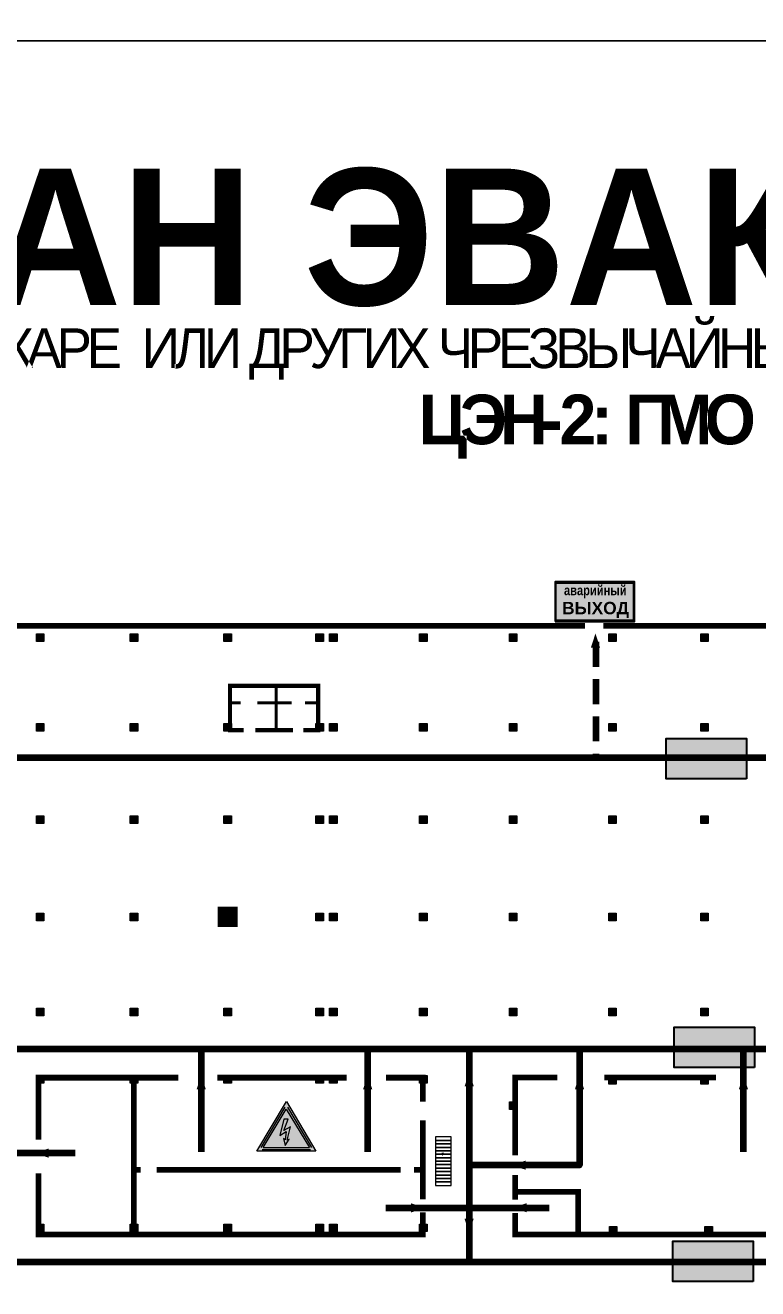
# Model space of a CAD drawing. Header units: millimetres. Extents: x 13810 to 67229, y 12374 to 21950.
# Drawn here: x 26882.8 to 27000.8, y 14346.4 to 14549.9 of the extents above; entities that cross this region are included whole.
import ezdxf

# ---------------------------------------------------------------- set-up
doc = ezdxf.new("R2010")
doc.units = ezdxf.units.MM
doc.linetypes.add('{ Wide Dash }', pattern=[12, 4, -2, 4, -2])
doc.layers.add('План_Штампы', color=7, linetype='Continuous')
doc.styles.add('обычный', font='arial.ttf')

# ---------------------------------------------------------------- blocks, each defined once
blk = doc.blocks.new('A$C32E8229D')
at = {"true_color": 0xffffff}
blk.add_hatch(color=7, dxfattribs=at).paths.add_polyline_path([(0, 0), (0, -8), (16, -8), (16, 0)])
h = blk.add_hatch(color=126)
h.paths.add_polyline_path([(0.2, -0.2), (15.8, -0.2), (15.8, -7.8), (0.2, -7.8)])
h.paths.add_polyline_path([(13.49, -2.05), (12.08, -2.05), (11.37, -2.63, 0.162397), (11.29, -2.84), (11.29, -3.63), (10.35, -3.63), (10.35, -4.05), (11.68, -4.05), (11.68, -3.48), (12.26, -4.28), (11.29, -5.1), (11.29, -6.78), (11.85, -6.78), (11.85, -5.44), (12.8, -4.64), (12.8, -5.94), (14.46, -5.94), (14.46, -5.39), (13.45, -5.39), (13.45, -3.97), (12.46, -2.59), (13.15, -2.59), (13.69, -3.34), (14.18, -3)], flags=16)
h.paths.add_polyline_path([(10.74, -1.82, 1), (11.8, -1.82, 1)], flags=16)
h.paths.add_polyline_path([(9.39, -3.59), (5.99, -3.59), (6.56, -3.03), (5.91, -3.03), (5.1, -3.83), (5.91, -4.64), (6.56, -4.64), (5.99, -4.09), (9.39, -4.09)], flags=16)
h.paths.add_polyline_path([(4.29, -1.08), (1.72, -1.08), (1.72, -6.6), (4.29, -6.6)], flags=16)
at = {"color": 126}
blk.add_lwpolyline([(16, -8), (0, -8), (0, 0), (16, 0)], close=True, dxfattribs=at)
blk = doc.blocks.new('A$C3E6D3DDE')
at = {"lineweight": 5}
h = blk.add_hatch(color=40, dxfattribs=at)
h.paths.add_polyline_path([(24.1, 1.45), (16.46, -11.35), (31.74, -11.35)])
h.paths.add_polyline_path([(24.09, -0.46), (30.03, -10.41), (18.14, -10.41)], flags=16)
h.paths.add_polyline_path([(24.54, -3.08), (23.41, -6.02), (25.13, -5.01), (24.33, -8.5), (24.82, -8.27), (23.79, -9.86), (23.4, -8.04), (23.8, -8.43), (24.04, -6.29), (22.39, -7.25), (23.44, -3.08)], flags=0)
h = blk.add_hatch(color=256, dxfattribs=at)
h.paths.add_polyline_path([(24.37, 0.03, 0.567511), (23.82, 0.03), (17.59, -10.4, 0.582454), (17.86, -10.88), (30.32, -10.88, 0.582149), (30.6, -10.4)])
h.paths.add_polyline_path([(24.09, -0.46), (18.14, -10.41), (30.03, -10.41)], flags=16)
h.paths.add_polyline_path([(24.54, -3.08), (23.41, -6.02), (25.13, -5.01), (24.33, -8.5), (24.82, -8.27), (23.79, -9.86), (23.4, -8.04), (23.8, -8.43), (24.04, -6.29), (22.39, -7.25), (23.44, -3.08)], flags=0)
h = blk.add_hatch(color=40, dxfattribs=at)
h.paths.add_polyline_path([(24.09, -0.46), (18.14, -10.41), (30.03, -10.41)])
h.paths.add_polyline_path([(24.82, -8.27), (23.79, -9.86), (23.4, -8.04), (23.8, -8.43), (24.04, -6.29), (22.39, -7.25), (23.44, -3.08), (24.54, -3.08), (23.41, -6.02), (25.13, -5.01), (24.33, -8.5)], flags=16)
at = {"color": 40, "lineweight": 5}
for p, q in [((16.46, -11.35), (24.1, 1.45)), ((24.1, 1.45), (31.74, -11.35))]:
    blk.add_line(p, q, dxfattribs=at)
at = {"lineweight": 5}
for p, q in [((17.59, -10.4), (23.82, 0.03)), ((24.37, 0.03), (30.6, -10.4)), ((18.14, -10.41), (24.09, -0.46)), ((23.44, -3.08), (22.39, -7.25)), ((23.41, -6.02), (24.54, -3.08)), ((24.54, -3.08), (23.44, -3.08)), ((24.09, -0.46), (30.03, -10.41)), ((22.39, -7.25), (24.04, -6.29)), ((25.13, -5.01), (23.41, -6.02)), ((24.04, -6.29), (23.8, -8.43)), ((24.33, -8.5), (25.13, -5.01)), ((23.8, -8.43), (23.4, -8.04)), ((23.4, -8.04), (23.79, -9.86)), ((23.79, -9.86), (24.82, -8.27)), ((24.82, -8.27), (24.33, -8.5)), ((17.86, -10.88), (30.32, -10.88)), ((18.14, -10.41), (30.03, -10.41))]:
    blk.add_line(p, q, dxfattribs=at)
at = {"color": 50, "lineweight": 5}
blk.add_line((31.74, -11.35), (16.46, -11.35), dxfattribs=at)
blk = doc.blocks.new('A$C41C009D9')
at = {"true_color": 0xffffff}
blk.add_hatch(color=7, dxfattribs=at).paths.add_polyline_path([(0, 8), (-16, 8), (-16, 0), (0, 0)])
h = blk.add_hatch(color=126)
h.dxf.hatch_style = 1
h.paths.add_polyline_path([(-15.8, 7.8), (-15.8, 0.2), (-0.2, 0.2), (-0.2, 7.8)])
at = {"color": 126}
for points in [[(-16, 0), (0, 0), (0, 8), (-16, 8)], [(-16, 0), (0, 0), (0, 8), (-16, 8)], [(-15.8, 7.8), (-0.2, 7.8), (-0.2, 0.2), (-15.8, 0.2)]]:
    blk.add_lwpolyline(points, close=True, dxfattribs=at)
at = {"color": 7, "true_color": 0xffffff, "insert": (-15.8, 7.3), "char_height": 2.5, "width": 15.5999, "attachment_point": 1, "style": 'обычный'}
blk.add_mtext('\\pi1.6133;{\\fArial|b1|i0|c204|p34;\\H0.8x;\\W0.8;аварийный\\H1.25x;\\W1;\\P\\pi1.2327;ВЫХОД}', dxfattribs=at)

msp = doc.modelspace()

# ---------------------------------------------------------------- hatches: boundary and pattern name
at = {"lineweight": 0}
h = msp.add_hatch(color=256, dxfattribs=at)
h.dxf.hatch_style = 1
h.paths.add_polyline_path([(26884.54, 14451.9), (26884.54, 14450.67), (26885.76, 14450.67), (26885.76, 14451.9)])
h = msp.add_hatch(color=256, dxfattribs=at)
h.dxf.hatch_style = 1
h.paths.add_polyline_path([(26899.67, 14451.9), (26899.67, 14450.67), (26900.89, 14450.67), (26900.89, 14451.9)])
h = msp.add_hatch(color=256, dxfattribs=at)
h.dxf.hatch_style = 1
h.paths.add_polyline_path([(26914.78, 14451.9), (26914.78, 14450.67), (26916, 14450.67), (26916, 14451.9)])
h = msp.add_hatch(color=256, dxfattribs=at)
h.dxf.hatch_style = 1
h.paths.add_polyline_path([(26929.58, 14451.9), (26929.58, 14450.67), (26930.8, 14450.67), (26930.8, 14451.9)])
h = msp.add_hatch(color=256, dxfattribs=at)
h.dxf.hatch_style = 1
h.paths.add_polyline_path([(26931.81, 14451.9), (26931.81, 14450.67), (26933.03, 14450.67), (26933.03, 14451.9)])
h = msp.add_hatch(color=256, dxfattribs=at)
h.dxf.hatch_style = 1
h.paths.add_polyline_path([(26946.31, 14451.9), (26946.31, 14450.67), (26947.53, 14450.67), (26947.53, 14451.9)])
h = msp.add_hatch(color=256, dxfattribs=at)
h.dxf.hatch_style = 1
h.paths.add_polyline_path([(26960.78, 14451.9), (26960.78, 14450.67), (26962, 14450.67), (26962, 14451.9)])
h = msp.add_hatch(color=256, dxfattribs=at)
h.dxf.hatch_style = 1
h.paths.add_polyline_path([(26976.79, 14451.9), (26976.79, 14450.67), (26978.01, 14450.67), (26978.01, 14451.9)])
h = msp.add_hatch(color=256, dxfattribs=at)
h.dxf.hatch_style = 1
h.paths.add_polyline_path([(26991.62, 14451.9), (26991.62, 14450.67), (26992.84, 14450.67), (26992.84, 14451.9)])
h = msp.add_hatch(color=256, dxfattribs=at)
h.dxf.hatch_style = 1
h.paths.add_polyline_path([(26884.54, 14437.45), (26884.54, 14436.22), (26885.76, 14436.22), (26885.76, 14437.45)])
h = msp.add_hatch(color=256, dxfattribs=at)
h.dxf.hatch_style = 1
h.paths.add_polyline_path([(26899.67, 14437.45), (26899.67, 14436.22), (26900.89, 14436.22), (26900.89, 14437.45)])
h = msp.add_hatch(color=256, dxfattribs=at)
h.dxf.hatch_style = 1
h.paths.add_polyline_path([(26914.78, 14437.45), (26914.78, 14436.22), (26916, 14436.22), (26916, 14437.45)])
h = msp.add_hatch(color=256, dxfattribs=at)
h.dxf.hatch_style = 1
h.paths.add_polyline_path([(26929.58, 14437.45), (26929.58, 14436.22), (26930.8, 14436.22), (26930.8, 14437.45)])
h = msp.add_hatch(color=256, dxfattribs=at)
h.dxf.hatch_style = 1
h.paths.add_polyline_path([(26931.81, 14437.45), (26931.81, 14436.22), (26933.03, 14436.22), (26933.03, 14437.45)])
h = msp.add_hatch(color=256, dxfattribs=at)
h.dxf.hatch_style = 1
h.paths.add_polyline_path([(26946.31, 14437.45), (26946.31, 14436.22), (26947.53, 14436.22), (26947.53, 14437.45)])
h = msp.add_hatch(color=256, dxfattribs=at)
h.dxf.hatch_style = 1
h.paths.add_polyline_path([(26960.78, 14437.45), (26960.78, 14436.22), (26962, 14436.22), (26962, 14437.45)])
h = msp.add_hatch(color=256, dxfattribs=at)
h.dxf.hatch_style = 1
h.paths.add_polyline_path([(26976.79, 14437.45), (26976.79, 14436.22), (26978.01, 14436.22), (26978.01, 14437.45)])
h = msp.add_hatch(color=256, dxfattribs=at)
h.dxf.hatch_style = 1
h.paths.add_polyline_path([(26991.62, 14437.45), (26991.62, 14436.22), (26992.84, 14436.22), (26992.84, 14437.45)])
h = msp.add_hatch(color=256, dxfattribs=at)
h.dxf.hatch_style = 1
h.paths.add_polyline_path([(26884.54, 14422.61), (26884.54, 14421.38), (26885.76, 14421.38), (26885.76, 14422.61)])
h = msp.add_hatch(color=256, dxfattribs=at)
h.dxf.hatch_style = 1
h.paths.add_polyline_path([(26899.67, 14422.61), (26899.67, 14421.38), (26900.89, 14421.38), (26900.89, 14422.61)])
h = msp.add_hatch(color=256, dxfattribs=at)
h.dxf.hatch_style = 1
h.paths.add_polyline_path([(26914.78, 14422.61), (26914.78, 14421.38), (26916, 14421.38), (26916, 14422.61)])
h = msp.add_hatch(color=256, dxfattribs=at)
h.dxf.hatch_style = 1
h.paths.add_polyline_path([(26929.58, 14422.61), (26929.58, 14421.38), (26930.8, 14421.38), (26930.8, 14422.61)])
h = msp.add_hatch(color=256, dxfattribs=at)
h.dxf.hatch_style = 1
h.paths.add_polyline_path([(26931.81, 14422.61), (26931.81, 14421.38), (26933.03, 14421.38), (26933.03, 14422.61)])
h = msp.add_hatch(color=256, dxfattribs=at)
h.dxf.hatch_style = 1
h.paths.add_polyline_path([(26946.31, 14422.61), (26946.31, 14421.38), (26947.53, 14421.38), (26947.53, 14422.61)])
h = msp.add_hatch(color=256, dxfattribs=at)
h.dxf.hatch_style = 1
h.paths.add_polyline_path([(26960.78, 14422.61), (26960.78, 14421.38), (26962, 14421.38), (26962, 14422.61)])
h = msp.add_hatch(color=256, dxfattribs=at)
h.dxf.hatch_style = 1
h.paths.add_polyline_path([(26976.79, 14422.61), (26976.79, 14421.38), (26978.01, 14421.38), (26978.01, 14422.61)])
h = msp.add_hatch(color=256, dxfattribs=at)
h.dxf.hatch_style = 1
h.paths.add_polyline_path([(26991.62, 14422.61), (26991.62, 14421.38), (26992.84, 14421.38), (26992.84, 14422.61)])
h = msp.add_hatch(color=256, dxfattribs=at)
h.dxf.hatch_style = 1
h.paths.add_polyline_path([(26884.54, 14406.94), (26884.54, 14405.71), (26885.76, 14405.71), (26885.76, 14406.94)])
h = msp.add_hatch(color=256, dxfattribs=at)
h.dxf.hatch_style = 1
h.paths.add_polyline_path([(26899.67, 14406.94), (26899.67, 14405.71), (26900.89, 14405.71), (26900.89, 14406.94)])
h = msp.add_hatch(color=256, dxfattribs=at)
h.dxf.hatch_style = 1
h.paths.add_polyline_path([(26914.78, 14406.94), (26914.78, 14405.71), (26916, 14405.71), (26916, 14406.94)])
h = msp.add_hatch(color=256, dxfattribs=at)
h.dxf.hatch_style = 1
h.paths.add_polyline_path([(26929.58, 14406.94), (26929.58, 14405.71), (26930.8, 14405.71), (26930.8, 14406.94)])
h = msp.add_hatch(color=256, dxfattribs=at)
h.dxf.hatch_style = 1
h.paths.add_polyline_path([(26931.81, 14406.94), (26931.81, 14405.71), (26933.03, 14405.71), (26933.03, 14406.94)])
h = msp.add_hatch(color=256, dxfattribs=at)
h.dxf.hatch_style = 1
h.paths.add_polyline_path([(26946.31, 14406.94), (26946.31, 14405.71), (26947.53, 14405.71), (26947.53, 14406.94)])
h = msp.add_hatch(color=256, dxfattribs=at)
h.dxf.hatch_style = 1
h.paths.add_polyline_path([(26960.78, 14406.94), (26960.78, 14405.71), (26962, 14405.71), (26962, 14406.94)])
h = msp.add_hatch(color=256, dxfattribs=at)
h.dxf.hatch_style = 1
h.paths.add_polyline_path([(26976.79, 14406.94), (26976.79, 14405.71), (26978.01, 14405.71), (26978.01, 14406.94)])
h = msp.add_hatch(color=256, dxfattribs=at)
h.dxf.hatch_style = 1
h.paths.add_polyline_path([(26991.62, 14406.94), (26991.62, 14405.71), (26992.84, 14405.71), (26992.84, 14406.94)])
h = msp.add_hatch(color=256, dxfattribs=at)
h.dxf.hatch_style = 1
h.paths.add_polyline_path([(26884.54, 14391.62), (26884.54, 14390.39), (26885.76, 14390.39), (26885.76, 14391.62)])
h = msp.add_hatch(color=256, dxfattribs=at)
h.dxf.hatch_style = 1
h.paths.add_polyline_path([(26899.67, 14391.62), (26899.67, 14390.39), (26900.89, 14390.39), (26900.89, 14391.62)])
h = msp.add_hatch(color=256, dxfattribs=at)
h.dxf.hatch_style = 1
h.paths.add_polyline_path([(26914.78, 14391.62), (26914.78, 14390.39), (26916, 14390.39), (26916, 14391.62)])
h = msp.add_hatch(color=256, dxfattribs=at)
h.dxf.hatch_style = 1
h.paths.add_polyline_path([(26929.58, 14391.62), (26929.58, 14390.39), (26930.8, 14390.39), (26930.8, 14391.62)])
h = msp.add_hatch(color=256, dxfattribs=at)
h.dxf.hatch_style = 1
h.paths.add_polyline_path([(26931.81, 14391.62), (26931.81, 14390.39), (26933.03, 14390.39), (26933.03, 14391.62)])
h = msp.add_hatch(color=256, dxfattribs=at)
h.dxf.hatch_style = 1
h.paths.add_polyline_path([(26946.31, 14391.62), (26946.31, 14390.39), (26947.53, 14390.39), (26947.53, 14391.62)])
h = msp.add_hatch(color=256, dxfattribs=at)
h.dxf.hatch_style = 1
h.paths.add_polyline_path([(26960.78, 14391.62), (26960.78, 14390.39), (26962, 14390.39), (26962, 14391.62)])
h = msp.add_hatch(color=256, dxfattribs=at)
h.dxf.hatch_style = 1
h.paths.add_polyline_path([(26976.79, 14391.62), (26976.79, 14390.39), (26978.01, 14390.39), (26978.01, 14391.62)])
h = msp.add_hatch(color=256, dxfattribs=at)
h.dxf.hatch_style = 1
h.paths.add_polyline_path([(26991.62, 14391.62), (26991.62, 14390.39), (26992.84, 14390.39), (26992.84, 14391.62)])
h = msp.add_hatch(color=256, dxfattribs=at)
h.dxf.hatch_style = 1
h.paths.add_polyline_path([(26884.54, 14380.76), (26884.54, 14379.53), (26885.76, 14379.53), (26885.76, 14380.76)])
h = msp.add_hatch(color=256, dxfattribs=at)
h.dxf.hatch_style = 1
h.paths.add_polyline_path([(26899.67, 14380.76), (26899.67, 14379.53), (26900.89, 14379.53), (26900.89, 14380.76)])
h = msp.add_hatch(color=256, dxfattribs=at)
h.dxf.hatch_style = 1
h.paths.add_polyline_path([(26914.78, 14380.76), (26914.78, 14379.53), (26916, 14379.53), (26916, 14380.76)])
h = msp.add_hatch(color=256, dxfattribs=at)
h.dxf.hatch_style = 1
h.paths.add_polyline_path([(26929.58, 14380.76), (26929.58, 14379.53), (26930.8, 14379.53), (26930.8, 14380.76)])
h = msp.add_hatch(color=256, dxfattribs=at)
h.dxf.hatch_style = 1
h.paths.add_polyline_path([(26931.81, 14380.76), (26931.81, 14379.53), (26933.03, 14379.53), (26933.03, 14380.76)])
h = msp.add_hatch(color=256, dxfattribs=at)
h.dxf.hatch_style = 1
h.paths.add_polyline_path([(26946.31, 14380.76), (26946.31, 14379.53), (26947.53, 14379.53), (26947.53, 14380.76)])
h = msp.add_hatch(color=256, dxfattribs=at)
h.dxf.hatch_style = 1
h.paths.add_polyline_path([(26976.79, 14380.63), (26976.79, 14379.4), (26978.01, 14379.4), (26978.01, 14380.63)])
h = msp.add_hatch(color=256, dxfattribs=at)
h.dxf.hatch_style = 1
h.paths.add_polyline_path([(26991.62, 14380.63), (26991.62, 14379.4), (26992.84, 14379.4), (26992.84, 14380.63)])
h = msp.add_hatch(color=256, dxfattribs=at)
h.dxf.hatch_style = 1
h.paths.add_polyline_path([(26960.78, 14376.53), (26960.78, 14375.3), (26962, 14375.3), (26962, 14376.53)])
h = msp.add_hatch(color=256, dxfattribs=at)
h.dxf.hatch_style = 1
h.paths.add_polyline_path([(26884.54, 14356.85), (26884.54, 14355.62), (26885.76, 14355.62), (26885.76, 14356.85)])
h = msp.add_hatch(color=256, dxfattribs=at)
h.dxf.hatch_style = 1
h.paths.add_polyline_path([(26899.67, 14356.85), (26899.67, 14355.62), (26900.89, 14355.62), (26900.89, 14356.85)])
h = msp.add_hatch(color=256, dxfattribs=at)
h.dxf.hatch_style = 1
h.paths.add_polyline_path([(26914.78, 14356.85), (26914.78, 14355.62), (26916, 14355.62), (26916, 14356.85)])
h = msp.add_hatch(color=256, dxfattribs=at)
h.dxf.hatch_style = 1
h.paths.add_polyline_path([(26929.58, 14356.85), (26929.58, 14355.62), (26930.8, 14355.62), (26930.8, 14356.85)])
h = msp.add_hatch(color=256, dxfattribs=at)
h.dxf.hatch_style = 1
h.paths.add_polyline_path([(26931.81, 14356.85), (26931.81, 14355.62), (26933.03, 14355.62), (26933.03, 14356.85)])
h = msp.add_hatch(color=256, dxfattribs=at)
h.dxf.hatch_style = 1
h.paths.add_polyline_path([(26946.31, 14356.85), (26946.31, 14355.62), (26947.53, 14355.62), (26947.53, 14356.85)])
h = msp.add_hatch(color=256, dxfattribs=at)
h.dxf.hatch_style = 1
h.paths.add_polyline_path([(26976.9, 14356.44), (26976.9, 14355.21), (26978.12, 14355.21), (26978.12, 14356.44)])
h = msp.add_hatch(color=256, dxfattribs=at)
h.dxf.hatch_style = 1
h.paths.add_polyline_path([(26992.29, 14356.44), (26992.29, 14355.21), (26993.51, 14355.21), (26993.51, 14356.44)])

# ---------------------------------------------------------------- linework, layer by layer
at = {"color": 126, "lineweight": 0, "true_color": 0x008754}
for points in [[(26676.58, 14942.45), (27276.58, 14942.45), (27276.58, 14547.45), (26676.58, 14547.45)], [(26676.58, 14547.45), (27276.58, 14547.45), (27276.58, 14152.45), (26676.58, 14152.45)]]:
    msp.add_lwpolyline(points, close=True, dxfattribs=at)
at = {"lineweight": 0}
for points, const_width in [([(26787.21, 14453.18), (26972.95, 14453.18)], 0.924), ([(26975.91, 14453.18), (27072.69, 14453.18)], 0.924), ([(26927.56, 14436.38), (26929.95, 14436.38), (26929.95, 14443.54), (26915.75, 14443.54), (26915.75, 14436.38), (26917.96, 14436.38)], 0.693), ([(26923.18, 14436.38), (26923.18, 14443.54)], 0.462), ([(26915.75, 14440.81), (26917.49, 14440.81)], 0.462), ([(26925.71, 14440.81), (26920.18, 14440.81)], 0.462), ([(26929.95, 14440.81), (26927.86, 14440.81)], 0.462), ([(26919.81, 14436.38), (26925.91, 14436.38)], 0.693), ([(26884.87, 14370.41), (26884.87, 14380.42), (26907.45, 14380.42)], 0.924), ([(26901.37, 14365.58), (26900.25, 14365.58), (26900.25, 14355.25), (26900.25, 14380.35)], 0.924), ([(26913.7, 14380.42), (26934.55, 14380.42)], 0.924), ([(26940.89, 14380.42), (26946.83, 14380.42), (26946.83, 14376.57)], 0.924), ([(26961.7, 14367.89), (26961.7, 14380.45), (26968.5, 14380.45)], 0.924), ([(26976.07, 14380.45), (26994.1, 14380.45)], 0.924), ([(27054.03, 14375.18), (27054.03, 14355.14), (26961.7, 14355.14), (26961.7, 14358.63)], 0.924), ([(26946.83, 14373.56), (26946.83, 14360.85)], 0.924), ([(26943.28, 14365.58), (26903.91, 14365.58)], 0.924), ([(26946.83, 14365.58), (26945.42, 14365.58)], 0.924), ([(26946.83, 14358.72), (26946.83, 14355.15), (26884.87, 14355.15), (26884.87, 14365.03)], 0.924), ([(26961.7, 14360.77), (26961.7, 14364.74)], 0.924), ([(26961.7, 14362.02), (26971.87, 14362.02), (26971.87, 14355.14)], 0.924)]:
    msp.add_lwpolyline(points, dxfattribs=dict(at, const_width=const_width))
for points in [[(26885.76, 14450.67), (26884.54, 14450.67), (26884.54, 14451.9), (26885.76, 14451.9)], [(26900.89, 14450.67), (26899.67, 14450.67), (26899.67, 14451.9), (26900.89, 14451.9)], [(26916, 14450.67), (26914.78, 14450.67), (26914.78, 14451.9), (26916, 14451.9)], [(26930.8, 14450.67), (26929.58, 14450.67), (26929.58, 14451.9), (26930.8, 14451.9)], [(26933.03, 14450.67), (26931.81, 14450.67), (26931.81, 14451.9), (26933.03, 14451.9)], [(26947.53, 14450.67), (26946.31, 14450.67), (26946.31, 14451.9), (26947.53, 14451.9)], [(26962, 14450.67), (26960.78, 14450.67), (26960.78, 14451.9), (26962, 14451.9)], [(26978.01, 14450.67), (26976.79, 14450.67), (26976.79, 14451.9), (26978.01, 14451.9)], [(26992.84, 14450.67), (26991.62, 14450.67), (26991.62, 14451.9), (26992.84, 14451.9)], [(26885.76, 14436.22), (26884.54, 14436.22), (26884.54, 14437.45), (26885.76, 14437.45)], [(26900.89, 14436.22), (26899.67, 14436.22), (26899.67, 14437.45), (26900.89, 14437.45)], [(26916, 14436.22), (26914.78, 14436.22), (26914.78, 14437.45), (26916, 14437.45)], [(26930.8, 14436.22), (26929.58, 14436.22), (26929.58, 14437.45), (26930.8, 14437.45)], [(26933.03, 14436.22), (26931.81, 14436.22), (26931.81, 14437.45), (26933.03, 14437.45)], [(26947.53, 14436.22), (26946.31, 14436.22), (26946.31, 14437.45), (26947.53, 14437.45)], [(26962, 14436.22), (26960.78, 14436.22), (26960.78, 14437.45), (26962, 14437.45)], [(26978.01, 14436.22), (26976.79, 14436.22), (26976.79, 14437.45), (26978.01, 14437.45)], [(26992.84, 14436.22), (26991.62, 14436.22), (26991.62, 14437.45), (26992.84, 14437.45)], [(26885.76, 14421.38), (26884.54, 14421.38), (26884.54, 14422.61), (26885.76, 14422.61)], [(26900.89, 14421.38), (26899.67, 14421.38), (26899.67, 14422.61), (26900.89, 14422.61)], [(26916, 14421.38), (26914.78, 14421.38), (26914.78, 14422.61), (26916, 14422.61)], [(26930.8, 14421.38), (26929.58, 14421.38), (26929.58, 14422.61), (26930.8, 14422.61)], [(26933.03, 14421.38), (26931.81, 14421.38), (26931.81, 14422.61), (26933.03, 14422.61)], [(26947.53, 14421.38), (26946.31, 14421.38), (26946.31, 14422.61), (26947.53, 14422.61)], [(26962, 14421.38), (26960.78, 14421.38), (26960.78, 14422.61), (26962, 14422.61)], [(26978.01, 14421.38), (26976.79, 14421.38), (26976.79, 14422.61), (26978.01, 14422.61)], [(26992.84, 14421.38), (26991.62, 14421.38), (26991.62, 14422.61), (26992.84, 14422.61)], [(26885.76, 14405.71), (26884.54, 14405.71), (26884.54, 14406.94), (26885.76, 14406.94)], [(26900.89, 14405.71), (26899.67, 14405.71), (26899.67, 14406.94), (26900.89, 14406.94)], [(26930.8, 14405.71), (26929.58, 14405.71), (26929.58, 14406.94), (26930.8, 14406.94)], [(26933.03, 14405.71), (26931.81, 14405.71), (26931.81, 14406.94), (26933.03, 14406.94)], [(26947.53, 14405.71), (26946.31, 14405.71), (26946.31, 14406.94), (26947.53, 14406.94)], [(26962, 14405.71), (26960.78, 14405.71), (26960.78, 14406.94), (26962, 14406.94)], [(26978.01, 14405.71), (26976.79, 14405.71), (26976.79, 14406.94), (26978.01, 14406.94)], [(26992.84, 14405.71), (26991.62, 14405.71), (26991.62, 14406.94), (26992.84, 14406.94)], [(26885.76, 14390.39), (26884.54, 14390.39), (26884.54, 14391.62), (26885.76, 14391.62)], [(26900.89, 14390.39), (26899.67, 14390.39), (26899.67, 14391.62), (26900.89, 14391.62)], [(26916, 14390.39), (26914.78, 14390.39), (26914.78, 14391.62), (26916, 14391.62)], [(26930.8, 14390.39), (26929.58, 14390.39), (26929.58, 14391.62), (26930.8, 14391.62)], [(26933.03, 14390.39), (26931.81, 14390.39), (26931.81, 14391.62), (26933.03, 14391.62)], [(26947.53, 14390.39), (26946.31, 14390.39), (26946.31, 14391.62), (26947.53, 14391.62)], [(26962, 14390.39), (26960.78, 14390.39), (26960.78, 14391.62), (26962, 14391.62)], [(26978.01, 14390.39), (26976.79, 14390.39), (26976.79, 14391.62), (26978.01, 14391.62)], [(26992.84, 14390.39), (26991.62, 14390.39), (26991.62, 14391.62), (26992.84, 14391.62)], [(26885.76, 14379.53), (26884.54, 14379.53), (26884.54, 14380.76), (26885.76, 14380.76)], [(26900.89, 14379.53), (26899.67, 14379.53), (26899.67, 14380.76), (26900.89, 14380.76)], [(26916, 14379.53), (26914.78, 14379.53), (26914.78, 14380.76), (26916, 14380.76)], [(26930.8, 14379.53), (26929.58, 14379.53), (26929.58, 14380.76), (26930.8, 14380.76)], [(26933.03, 14379.53), (26931.81, 14379.53), (26931.81, 14380.76), (26933.03, 14380.76)], [(26947.53, 14379.53), (26946.31, 14379.53), (26946.31, 14380.76), (26947.53, 14380.76)], [(26978.01, 14379.4), (26976.79, 14379.4), (26976.79, 14380.63), (26978.01, 14380.63)], [(26992.84, 14379.4), (26991.62, 14379.4), (26991.62, 14380.63), (26992.84, 14380.63)], [(26962, 14375.3), (26960.78, 14375.3), (26960.78, 14376.53), (26962, 14376.53)], [(26951.4, 14370.87), (26948.89, 14370.87), (26948.89, 14370.32), (26951.4, 14370.32)], [(26951.4, 14370.32), (26948.89, 14370.32), (26948.89, 14369.76), (26951.4, 14369.76)], [(26951.4, 14369.76), (26948.89, 14369.76), (26948.89, 14369.2), (26951.4, 14369.2)], [(26951.4, 14369.2), (26948.89, 14369.2), (26948.89, 14368.65), (26951.4, 14368.65)], [(26951.4, 14368.65), (26948.89, 14368.65), (26948.89, 14368.09), (26951.4, 14368.09)], [(26951.4, 14368.09), (26948.89, 14368.09), (26948.89, 14367.53), (26951.4, 14367.53)], [(26951.4, 14367.53), (26948.89, 14367.53), (26948.89, 14366.97), (26951.4, 14366.97)], [(26951.4, 14366.97), (26948.89, 14366.97), (26948.89, 14366.42), (26951.4, 14366.42)], [(26951.4, 14366.42), (26948.89, 14366.42), (26948.89, 14365.86), (26951.4, 14365.86)], [(26951.4, 14365.86), (26948.89, 14365.86), (26948.89, 14365.3), (26951.4, 14365.3)], [(26951.4, 14365.3), (26948.89, 14365.3), (26948.89, 14364.74), (26951.4, 14364.74)], [(26951.4, 14364.74), (26948.89, 14364.74), (26948.89, 14364.19), (26951.4, 14364.19)], [(26951.4, 14364.19), (26948.89, 14364.19), (26948.89, 14363.63), (26951.4, 14363.63)], [(26951.4, 14363.63), (26948.89, 14363.63), (26948.89, 14363.07), (26951.4, 14363.07)], [(26885.76, 14355.62), (26884.54, 14355.62), (26884.54, 14356.85), (26885.76, 14356.85)], [(26900.89, 14355.62), (26899.67, 14355.62), (26899.67, 14356.85), (26900.89, 14356.85)], [(26916, 14355.62), (26914.78, 14355.62), (26914.78, 14356.85), (26916, 14356.85)], [(26930.8, 14355.62), (26929.58, 14355.62), (26929.58, 14356.85), (26930.8, 14356.85)], [(26933.03, 14355.62), (26931.81, 14355.62), (26931.81, 14356.85), (26933.03, 14356.85)], [(26947.53, 14355.62), (26946.31, 14355.62), (26946.31, 14356.85), (26947.53, 14356.85)], [(26978.12, 14355.21), (26976.9, 14355.21), (26976.9, 14356.44), (26978.12, 14356.44)], [(26993.51, 14355.21), (26992.29, 14355.21), (26992.29, 14356.44), (26993.51, 14356.44)]]:
    msp.add_lwpolyline(points, close=True, dxfattribs=at)
at = {"color": 126, "lineweight": 100, "true_color": 0x008754}
for points in [[(27225.68, 14431.93), (26784.21, 14431.93), (26784.21, 14450.26)], [(27244.57, 14385.01), (26784.21, 14385.01)], [(26911.1, 14385.01), (26911.1, 14368.49)], [(26937.91, 14385.01), (26937.91, 14368.49)], [(26954.3, 14385.01), (26954.3, 14365.54)], [(26972.06, 14385.01), (26972.06, 14368.49)], [(26998.48, 14385.01), (26998.48, 14368.49)], [(26890.78, 14368.26), (26877.85, 14368.26), (26877.85, 14350.73)], [(26972.06, 14368.49), (26972.06, 14366.32), (26954.3, 14366.32), (26954.3, 14350.73)], [(26940.85, 14359.45), (26953.01, 14359.45), (26967.19, 14359.45)], [(27244.57, 14350.73), (26784.21, 14350.73)]]:
    msp.add_lwpolyline(points, dxfattribs=at)
at = {"color": 126, "linetype": '{ Wide Dash }', "lineweight": 100, "true_color": 0x008754}
msp.add_lwpolyline([(26974.71, 14450.6), (26974.71, 14431.93)], dxfattribs=at)
at = {"lineweight": 0, "const_width": 2}
msp.add_lwpolyline([(26916, 14405.71), (26914.78, 14405.71), (26914.78, 14406.94), (26916, 14406.94)], close=True, dxfattribs=at)
at = {"layer": 'План_Штампы', "color": 126, "true_color": 0x008754}
for points in [[(26975.39, 14449.7), (26973.92, 14449.7), (26974.65, 14451.97)], [(26911.86, 14378.55), (26910.38, 14378.55), (26911.11, 14380.81)], [(26938.67, 14378.55), (26937.2, 14378.55), (26937.92, 14380.81)], [(26955.04, 14379.03), (26953.57, 14379.03), (26954.3, 14381.29)], [(26972.82, 14378.55), (26971.34, 14378.55), (26972.07, 14380.81)], [(26999.24, 14378.55), (26997.76, 14378.55), (26998.49, 14380.81)], [(26886.51, 14369.01), (26886.5, 14367.54), (26884.24, 14368.27)], [(26963.4, 14367.06), (26963.4, 14365.59), (26961.13, 14366.32)], [(26944.92, 14358.71), (26944.92, 14360.18), (26947.18, 14359.46)], [(26963.58, 14360.21), (26963.58, 14358.73), (26961.32, 14359.46)], [(26953.55, 14357.7), (26955.03, 14357.7), (26954.3, 14355.44)]]:
    msp.add_solid(points, dxfattribs=at)
at = {"layer": 'План_Штампы'}
msp.add_solid([(26949.83, 14368.35), (26950.23, 14368.35), (26950.04, 14367.74)], dxfattribs=at)

# ---------------------------------------------------------------- block references
for name, p, xscale, yscale, zscale in [('A$C41C009D9', (26980.93, 14453.89), 0.8, 0.8, 0.8), ('A$C3E6D3DDE', (26909.77, 14375.66), 0.625, 0.625, 0.625)]:
    msp.add_blockref(name, p, dxfattribs=dict(xscale=xscale, yscale=yscale, zscale=zscale))
at = {"layer": 'План_Штампы', "color": 126, "true_color": 0x008754, "xscale": 0.8100087101568005, "yscale": 0.8100087101568005, "zscale": 0.8100087101568005, "rotation": 359.9978653237144}
for p in [(26986.05, 14435.04), (26987.32, 14388.55), (26987.11, 14354.07)]:
    msp.add_blockref('A$C32E8229D', p, dxfattribs=at)

# ---------------------------------------------------------------- texts
at = {"lineweight": 0, "insert": (26835.2, 14526.86), "char_height": 22, "width": 493.8901, "attachment_point": 1, "style": 'обычный'}
msp.add_mtext('{\\fProxima Nova Rg|b1|i0|c204|p2;ПЛАН ЭВАКУАЦИИ}', dxfattribs=at)
at = {"color": 0, "lineweight": 0, "insert": (26985.47, 14501.29), "char_height": 8, "width": 449.2158, "attachment_point": 5, "style": 'обычный'}
msp.add_mtext('{\\fArial Black|b1|i0|c204|p34;\\H2x;\\T0.85;  \\fArial Narrow|b0|i0|c204|p34;\\H0.8x;\\W0.9;\\P\\fProxima Nova Rg|b0|i0|c204|p2;\\H0.5x;\\W1;\\C256;ПРИ ПОЖАРЕ  ИЛИ ДРУГИХ ЧРЕЗВЫЧАЙНЫХ СИТУАЦИЯХ  ИЗ ПОМЕЩЕНИЙ \\fProxima Nova Rg|b1|i0|c204|p2;\\H1.25x;\\PЦЭН-2: ГМО +0,00}', dxfattribs=at)

doc.saveas('drawing.dxf')
